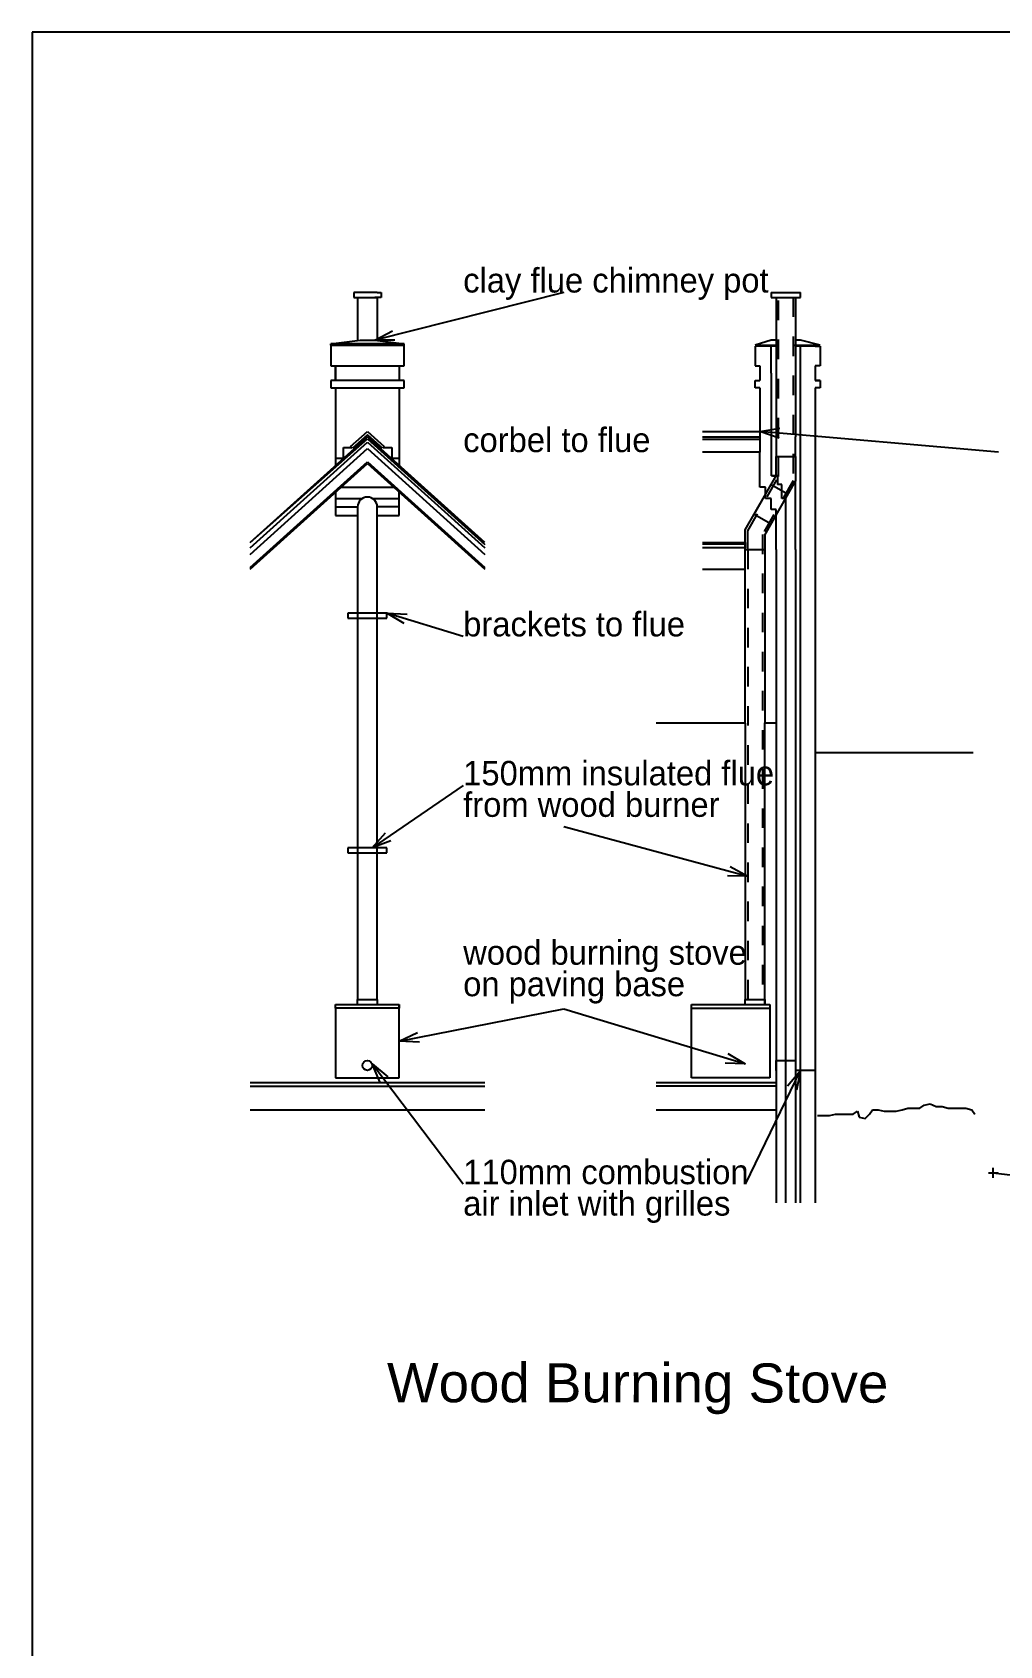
# Model space of a CAD drawing. Header units: millimetres. Extents: x -21022 to 21084, y -14865 to 14865.
# Drawn here: x -21022 to -11134, y -1632 to 14865 of the extents above; entities that cross this region are included whole.
import ezdxf

# ---------------------------------------------------------------- set-up
doc = ezdxf.new("R2010")
doc.units = ezdxf.units.MM
doc.linetypes.add('HIDDEN', pattern=[16, 2, -2, 2, -2, 2, -2, 2, -2])
for name, color, linetype, true_color in [('00_-_SECTIONS', 7, 'Continuous', 0xffffff), ('1', 7, 'Continuous', 0xffffff), ('NEW_GF', 7, 'Continuous', 0xffffff)]:
    doc.layers.add(name, color=color, linetype=linetype, true_color=true_color)
doc.styles.add('ARIAL', font='ARIAL.TTF', dxfattribs={"height": 0.2})

# ---------------------------------------------------------------- blocks, each defined once
blk = doc.blocks.new('13E8AF35')
at = {"layer": 'NEW_GF', "color": 1, "linetype": 'Continuous', "ltscale": 100}
for p, q in [((0, 29730), (0, 0)), ((42045, 29730), (0, 29730))]:
    blk.add_line(p, q, dxfattribs=at)
at = {"layer": 'NEW_GF'}
blk.add_attdef('Sfb', (0, 0), '', height=1, dxfattribs=at)
blk = doc.blocks.new('E16711BC')
at = {"layer": '00_-_SECTIONS', "color": 2, "linetype": 'HIDDEN', "ltscale": 100}
for p, q in [((4227, 15309), (4627, 15309)), ((4227, 15209), (4227, 15309)), ((4627, 15209), (4227, 15209)), ((4627, 15309), (4627, 15209))]:
    blk.add_line(p, q, dxfattribs=at)
at = {"layer": '00_-_SECTIONS', "color": 1, "linetype": 'Continuous', "ltscale": 100}
blk.add_circle((50, 15259), 50, dxfattribs=at)
blk.add_arc((50, 15259), 50, 0, 0, dxfattribs=at)
at = {"layer": '00_-_SECTIONS', "color": 15, "linetype": 'Continuous', "ltscale": 100, "style": 'ARIAL'}
for s, p in [('Wood Burning Stove', (250, 11816)), ('Section BB', (7783, 9408)), ('1:100 @ A3', (7783, 8808)), ('Detail 6', (10851, 777)), ('Detail 7', (15226, 777)), ('1:50', (11271, 177)), ('1:50', (15646, 177))]:
    blk.add_text(s, height=400, rotation=359.9494, dxfattribs=at).set_placement(p)
at = {"layer": '00_-_SECTIONS'}
blk.add_attdef('Sfb', (0, 0), '', height=1, dxfattribs=at)
blk = doc.blocks.new('367563BB')
at = {"layer": '00_-_SECTIONS', "color": 1, "linetype": 'Continuous', "ltscale": 100}
for p, q in [((1961, 24903), (27, 24415)), ((6404, 23271), (3965, 23482)), ((931, 21387), (152, 21625)), ((931, 19864), (0, 19225)), ((1961, 19444), (3840, 18935)), ((277, 17250), (1961, 17578)), ((1961, 17578), (3815, 17015)), ((931, 15786), (0, 17015)), ((3815, 15786), (4380, 16950))]:
    blk.add_line(p, q, dxfattribs=at)
at = {"layer": '00_-_SECTIONS', "color": 15, "linetype": 'Continuous', "ltscale": 100}
for s, p in [('clay flue chimney pot ', (931, 24903)), ('corbel to flue', (931, 23271)), ('brackets to flue', (931, 21387)), ('150mm insulated flue', (931, 19864)), ('from wood burner', (931, 19542)), ('wood burning stove ', (931, 18030)), ('on paving base', (931, 17708)), ('110mm combustion', (931, 15786)), ('air inlet with grilles', (931, 15465))]:
    blk.add_text(s, height=250, dxfattribs=at).set_placement(p)
at = {"layer": '00_-_SECTIONS'}
blk.add_attdef('Sfb', (0, 0), '', height=1, dxfattribs=at)
blk = doc.blocks.new('480F1BD9')
at = {"layer": '00_-_SECTIONS', "color": 1, "linetype": 'Continuous', "ltscale": 100}
for p, q in [((4329, 1090), (4329, 1190)), ((4933, 1180), (5033, 1180)), ((4983, 1130), (4983, 1230)), ((11142, 1060), (11142, 1160)), ((4279, 1140), (4379, 1140)), ((11092, 1110), (11192, 1110)), ((17748, 1100), (17848, 1100)), ((17798, 1050), (17798, 1150)), ((0, 219), (100, 219)), ((50, 169), (50, 269)), ((22285, 210), (22385, 210)), ((22335, 160), (22335, 260)), ((1493, 50), (1593, 50)), ((1543, 0), (1543, 100))]:
    blk.add_line(p, q, dxfattribs=at)
at = {"layer": '00_-_SECTIONS', "color": 9, "linetype": 'HIDDEN', "ltscale": 100}
for p, q in [((4329, 1140), (4983, 1180)), ((4983, 1180), (11142, 1110)), ((1543, 50), (4329, 1140)), ((11142, 1110), (17798, 1100)), ((17798, 1100), (22335, 210)), ((50, 219), (1543, 50))]:
    blk.add_line(p, q, dxfattribs=at)
at = {"layer": '00_-_SECTIONS'}
blk.add_attdef('Sfb', (0, 0), '', height=1, dxfattribs=at)
blk = doc.blocks.new('57E47CE7')
at = {"layer": '1', "color": 2, "linetype": 'Continuous', "ltscale": 100}
for p, q in [((1177, 9309), (1477, 9309)), ((1177, 9309), (1177, 9259)), ((1177, 9259), (1477, 9259)), ((1177, 9259), (1227, 9259)), ((1227, 9259), (1227, 9259)), ((1227, 9259), (1227, 7834)), ((1427, 9259), (1427, 7834)), ((1477, 9259), (1477, 9309)), ((1227, 7834), (1227, 7634)), ((1427, 7634), (1427, 7834)), ((1227, 7634), (1427, 7634)), ((1227, 7434), (1227, 7634)), ((1427, 7634), (1427, 7381)), ((912, 6881), (1227, 7434)), ((1003, 7041), (1177, 7346)), ((1112, 6828), (1427, 7381)), ((1177, 7346), (1351, 7247)), ((1177, 6942), (1003, 7041)), ((912, 6681), (912, 6881)), ((1112, 6881), (1112, 6881)), ((1112, 6828), (1112, 6681)), ((912, 4906), (912, 6681)), ((912, 6681), (1112, 6681)), ((1112, 6681), (1112, 6618)), ((1112, 6543), (1112, 6468)), ((1112, 6393), (1112, 4909)), ((912, 4906), (912, 2081)), ((1112, 2031), (1112, 4909)), ((362, 2031), (1162, 2031)), ((362, 1281), (362, 2031)), ((362, 1991), (1162, 1991)), ((912, 2031), (912, 2081)), ((912, 2081), (1112, 2081)), ((1112, 2081), (1112, 2031)), ((1162, 2031), (1162, 1281)), ((1162, 1281), (362, 1281))]:
    blk.add_line(p, q, dxfattribs=at)
at = {"layer": '1', "color": 1, "linetype": 'Continuous', "ltscale": 100}
for p, q in [((1227, 8759), (1062, 8759)), ((1627, 8759), (1427, 8759)), ((1062, 8559), (1062, 8409)), ((1177, 8484), (1177, 7434)), ((1627, 8559), (1627, 8409)), ((1062, 8334), (1062, 7677)), ((1627, 8334), (1627, 0)), ((475, 7834), (1062, 7834)), ((1062, 7677), (475, 7677)), ((1062, 7319), (1062, 7677)), ((1477, 0), (1477, 7677)), ((1120, 7319), (1062, 7319)), ((1120, 7204), (1120, 7319)), ((1177, 7204), (1120, 7204)), ((1177, 7089), (1177, 7204)), ((1227, 7089), (1177, 7089)), ((1227, 6681), (1227, 7089)), ((1120, 6618), (1112, 6618)), ((1227, 6681), (1227, 0)), ((1327, 0), (1327, 6681)), ((1427, 6681), (1427, 0)), ((0, 4909), (912, 4909)), ((1112, 4909), (1227, 4909)), ((1627, 4606), (3242, 4606)), ((0, 1231), (1227, 1231)), ((1227, 1196), (0, 1196)), ((1227, 1231), (1227, 1196)), ((1227, 949), (0, 949))]:
    blk.add_line(p, q, dxfattribs=at)
at = {"layer": '1', "color": 4, "linetype": 'Continuous', "ltscale": 100}
for p, q in [((2697, 970), (2742, 1000)), ((2742, 1000), (2803, 1015)), ((2803, 1015), (2863, 985)), ((1651, 894), (1712, 894)), ((1712, 894), (1773, 894)), ((1773, 894), (1833, 909)), ((1833, 909), (1894, 909)), ((1894, 909), (1954, 909)), ((1954, 909), (2015, 909)), ((2015, 909), (2060, 939)), ((2060, 939), (2076, 879)), ((2076, 879), (2136, 864)), ((2136, 864), (2182, 909)), ((2182, 909), (2212, 954)), ((2212, 954), (2272, 954)), ((2272, 954), (2333, 939)), ((2333, 939), (2394, 939)), ((2394, 939), (2454, 939)), ((2454, 939), (2515, 954)), ((2515, 954), (2575, 970)), ((2575, 970), (2636, 970)), ((2636, 970), (2697, 970)), ((2863, 985), (2924, 985)), ((2924, 985), (2985, 970)), ((2985, 970), (3045, 970)), ((3045, 970), (3106, 970)), ((3106, 970), (3166, 970)), ((3166, 970), (3227, 954)), ((3227, 954), (3257, 909))]:
    blk.add_line(p, q, dxfattribs=at)
blk = doc.blocks.new('875E7B55')
at = {"layer": '1', "color": 2, "linetype": 'HIDDEN', "ltscale": 100}
for p, q in [((1125, 8360), (1060, 8360)), ((1060, 8360), (1060, 8310)), ((1060, 8310), (1100, 8310))]:
    blk.add_line(p, q, dxfattribs=at)
at = {"layer": '1', "color": 2, "linetype": 'Continuous', "ltscale": 100}
for p, q in [((1060, 8310), (1100, 8310)), ((1300, 8360), (1100, 8360)), ((1100, 8310), (1300, 8310)), ((1100, 8310), (1100, 7869)), ((1300, 8310), (1275, 8310)), ((1300, 8360), (1340, 8360)), ((1340, 8310), (1300, 8310)), ((1300, 8310), (1300, 7872)), ((1340, 8360), (1340, 8310)), ((1125, 7872), (1275, 7872)), ((0, 5683), (1200, 6764)), ((0, 5548), (1200, 6629)), ((1200, 6764), (2400, 5683)), ((1200, 6629), (2400, 5548)), ((1100, 6168), (1100, 1132)), ((1300, 1132), (1300, 6168)), ((5262, 5732), (5262, 5594)), ((5262, 5594), (5262, 5519)), ((5262, 5519), (5262, 5444)), ((875, 1082), (1525, 1082)), ((875, 1042), (875, 1082)), ((1525, 1042), (875, 1042)), ((875, 1042), (875, 1042)), ((875, 1042), (875, 332)), ((1100, 1082), (1100, 1132)), ((1100, 1132), (1300, 1132)), ((1100, 1132), (1300, 1132)), ((1300, 1132), (1300, 1082)), ((1525, 1082), (1525, 1042)), ((1525, 332), (1525, 1082)), ((875, 332), (1525, 332))]:
    blk.add_line(p, q, dxfattribs=at)
at = {"layer": '1', "color": 1, "linetype": 'HIDDEN', "ltscale": 100}
for p, q in [((5402, 6478), (5402, 8360)), ((5552, 8310), (5552, 6438)), ((5087, 5925), (5402, 6478)), ((5552, 6438), (5237, 5886)), ((5087, 5732), (5087, 5925)), ((5237, 5886), (5237, 1082)), ((5087, 5732), (5087, 1132))]:
    blk.add_line(p, q, dxfattribs=at)
at = {"layer": '1', "color": 1, "linetype": 'Continuous', "ltscale": 100}
for p, q in [((825, 7837), (1125, 7872)), ((825, 7822), (825, 7837)), ((1575, 7837), (825, 7837)), ((825, 7837), (825, 7822)), ((825, 7822), (1575, 7822)), ((825, 7822), (825, 7610)), ((1275, 7872), (1575, 7837)), ((1575, 7822), (1575, 7837)), ((1575, 7610), (1575, 7822)), ((5327, 7872), (5162, 7822)), ((5162, 7822), (5377, 7822)), ((5212, 7810), (5162, 7810)), ((5162, 7810), (5162, 7610)), ((5377, 7872), (5327, 7872)), ((5327, 7535), (5327, 7810)), ((5552, 7822), (5827, 7822)), ((5627, 7872), (5577, 7872)), ((5827, 7822), (5627, 7872)), ((5627, 6728), (5627, 7810)), ((5777, 7810), (5827, 7810)), ((5827, 7810), (5827, 7610)), ((825, 7610), (875, 7610)), ((875, 7610), (875, 7460)), ((875, 7460), (875, 7610)), ((875, 7610), (1575, 7610)), ((1525, 7610), (1525, 7460)), ((5162, 7610), (5212, 7610)), ((5827, 7610), (5777, 7610)), ((875, 7460), (825, 7460)), ((825, 7460), (825, 7385)), ((1575, 7460), (875, 7460)), ((1575, 7385), (1575, 7460)), ((5162, 7385), (5162, 7460)), ((5162, 7460), (5212, 7460)), ((5827, 7460), (5777, 7460)), ((5777, 7460), (5827, 7460)), ((5827, 7460), (5827, 7385)), ((825, 7385), (1575, 7385)), ((875, 7385), (875, 6592)), ((1525, 7385), (1525, 6592)), ((5212, 7385), (5162, 7385)), ((5827, 7385), (5777, 7385)), ((956, 6665), (956, 6775)), ((956, 6775), (1038, 6775)), ((1362, 6775), (1448, 6775)), ((1372, 6784), (1372, 6784)), ((1448, 6775), (1448, 6665)), ((875, 6665), (956, 6665)), ((1448, 6665), (1525, 6665)), ((5377, 6485), (5327, 6485)), ((5392, 6485), (5342, 6485)), ((5342, 6485), (5392, 6485)), ((5392, 6485), (5392, 6397)), ((875, 6320), (875, 6081)), ((931, 6370), (1469, 6370)), ((1525, 6081), (1525, 6320)), ((5435, 6397), (5392, 6397)), ((5392, 6397), (5392, 6397)), ((5435, 6255), (5435, 6397)), ((5577, 5732), (5577, 6432)), ((875, 6255), (1151, 6255)), ((875, 6168), (1100, 6168)), ((1249, 6255), (1525, 6255)), ((1525, 6168), (1300, 6168)), ((5477, 6255), (5435, 6255)), ((5477, 5732), (5477, 6255)), ((875, 6081), (1100, 6081)), ((1300, 6081), (1525, 6081)), ((1000, 5082), (1000, 5032)), ((1400, 5082), (1000, 5082)), ((1000, 5032), (1400, 5032)), ((1400, 5032), (1400, 5082)), ((1000, 2682), (1000, 2632)), ((1400, 2682), (1000, 2682)), ((1400, 2632), (1400, 2682)), ((1000, 2632), (1400, 2632)), ((0, 282), (2400, 282)), ((0, 247), (2400, 247)), ((2400, 0), (0, 0))]:
    blk.add_line(p, q, dxfattribs=at)
at = {"layer": '1', "color": 5, "linetype": 'Continuous', "ltscale": 100}
for p, q in [((1028, 6784), (1200, 6939)), ((1200, 6939), (1372, 6784)), ((4625, 6939), (5212, 6939)), ((1047, 6767), (1028, 6784)), ((1200, 6905), (1047, 6767)), ((1353, 6767), (1200, 6905)), ((1372, 6784), (1353, 6767)), ((0, 5531), (1200, 6612)), ((1200, 6612), (2400, 5531)), ((4625, 5531), (5062, 5531))]:
    blk.add_line(p, q, dxfattribs=at)
at = {"layer": '1', "color": 3, "linetype": 'Continuous', "ltscale": 100}
for p, q in [((1200, 6885), (0, 5804)), ((0, 5804), (1200, 6865)), ((0, 5750), (1200, 6831)), ((2400, 5804), (1200, 6885)), ((1200, 6865), (2400, 5784)), ((1202, 6829), (2400, 5750)), ((4625, 6861), (5212, 6861)), ((4625, 5804), (5062, 5804)), ((4625, 5789), (5062, 5789)), ((5062, 5804), (5062, 5750)), ((5062, 5750), (4625, 5750))]:
    blk.add_line(p, q, dxfattribs=at)
at = {"layer": '1', "color": 2, "linetype": 'Continuous', "ltscale": 100}
blk.add_arc((1200, 6168), 100, 0, 180, dxfattribs=at)
blk.add_arc((1200, 6168), 100, 0, 180, dxfattribs=at)
blk = doc.blocks.new('9ADD3466')
at = {"layer": '00_-_SECTIONS', "color": 2, "linetype": 'Continuous', "ltscale": 100}
for p, q in [((0, 0), (182, 97)), ((206, 0), (0, 0))]:
    blk.add_line(p, q, dxfattribs=at)
at = {"layer": '00_-_SECTIONS'}
blk.add_attdef('Sfb', (0, 0), '', height=1, dxfattribs=at)
blk = doc.blocks.new('33C16BCE')
at = {"layer": '00_-_SECTIONS', "color": 2, "linetype": 'Continuous', "ltscale": 100}
for p, q in [((0, 0), (137, 154)), ((193, 72), (0, 0))]:
    blk.add_line(p, q, dxfattribs=at)
at = {"layer": '00_-_SECTIONS'}
blk.add_attdef('Sfb', (0, 0), '', height=1, dxfattribs=at)
blk = doc.blocks.new('2ECCE1E7')
at = {"layer": '00_-_SECTIONS', "color": 2, "linetype": 'Continuous', "ltscale": 100}
for p, q in [((0, 11), (187, 98)), ((206, 0), (0, 11))]:
    blk.add_line(p, q, dxfattribs=at)
at = {"layer": '00_-_SECTIONS'}
blk.add_attdef('Sfb', (0, 0), '', height=1, dxfattribs=at)
blk = doc.blocks.new('0785FB8E')
at = {"layer": '00_-_SECTIONS', "color": 2, "linetype": 'Continuous', "ltscale": 100}
for p, q in [((206, 0), (0, 4)), ((26, 101), (206, 0))]:
    blk.add_line(p, q, dxfattribs=at)
at = {"layer": '00_-_SECTIONS'}
blk.add_attdef('Sfb', (0, 0), '', height=1, dxfattribs=at)
blk = doc.blocks.new('93E283E6')
at = {"layer": '00_-_SECTIONS', "color": 2, "linetype": 'Continuous', "ltscale": 100}
for p, q in [((206, 0), (0, 10)), ((29, 106), (206, 0))]:
    blk.add_line(p, q, dxfattribs=at)
at = {"layer": '00_-_SECTIONS'}
blk.add_attdef('Sfb', (0, 0), '', height=1, dxfattribs=at)
blk = doc.blocks.new('306E881B')
at = {"layer": '00_-_SECTIONS', "color": 2, "linetype": 'Continuous', "ltscale": 100}
for p, q in [((81, 0), (0, 190)), ((0, 190), (161, 60))]:
    blk.add_line(p, q, dxfattribs=at)
at = {"layer": '00_-_SECTIONS'}
blk.add_attdef('Sfb', (0, 0), '', height=1, dxfattribs=at)
blk = doc.blocks.new('9FB74D6F')
at = {"layer": '00_-_SECTIONS', "color": 2, "linetype": 'Continuous', "ltscale": 100}
for p, q in [((177, 0), (0, 106)), ((0, 106), (206, 96))]:
    blk.add_line(p, q, dxfattribs=at)
at = {"layer": '00_-_SECTIONS'}
blk.add_attdef('Sfb', (0, 0), '', height=1, dxfattribs=at)
blk = doc.blocks.new('D83241F1')
at = {"layer": '00_-_SECTIONS', "color": 2, "linetype": 'Continuous', "ltscale": 100}
for p, q in [((0, 44), (132, 202)), ((132, 202), (90, 0))]:
    blk.add_line(p, q, dxfattribs=at)
at = {"layer": '00_-_SECTIONS'}
blk.add_attdef('Sfb', (0, 0), '', height=1, dxfattribs=at)
blk = doc.blocks.new('60379874')
at = {"layer": '00_-_SECTIONS', "color": 2, "linetype": 'Continuous', "ltscale": 100}
for p, q in [((0, 67), (204, 100)), ((195, 0), (0, 67))]:
    blk.add_line(p, q, dxfattribs=at)
at = {"layer": '00_-_SECTIONS'}
blk.add_attdef('Sfb', (0, 0), '', height=1, dxfattribs=at)

msp = doc.modelspace()

# ---------------------------------------------------------------- block references
at = {"layer": '00_-_SECTIONS'}
for name, p in [('367563BB', (-17549, -12699)), ('9ADD3466', (-17522, 11716)), ('60379874', (-13585, 10716)), ('9FB74D6F', (-17397, 8820)), ('33C16BCE', (-17549, 6526)), ('0785FB8E', (-13916, 6236)), ('2ECCE1E7', (-17272, 4540)), ('E16711BC', (-17647, -10958)), ('306E881B', (-17549, 4126)), ('93E283E6', (-13941, 4316)), ('D83241F1', (-13302, 4049)), ('480F1BD9', (-11250, 2984))]:
    msp.add_blockref(name, p, dxfattribs=at)
at = {"layer": '1'}
for name, p in [('875E7B55', (-18797, 3844)), ('57E47CE7', (-14647, 2895))]:
    msp.add_blockref(name, p, dxfattribs=at)
at = {"layer": 'NEW_GF'}
msp.add_blockref('13E8AF35', (-21022, -14865), dxfattribs=at)

doc.saveas('drawing.dxf')
